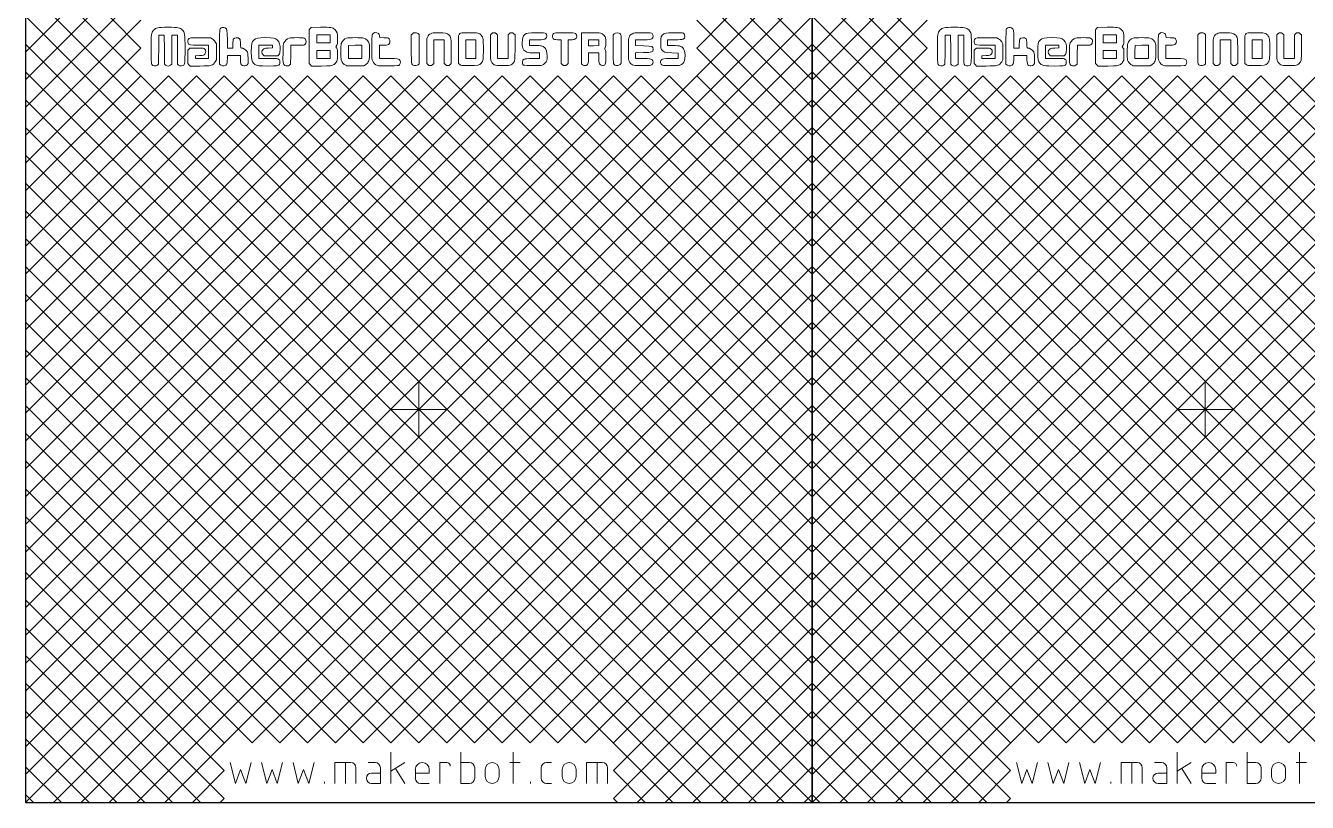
# Model space of a CAD drawing. Header units: millimetres. Extents: x 0 to 600, y 0 to 300.
# Drawn here: x 0 to 163, y 0 to 98.8 of the extents above; entities that cross this region are included whole.
import ezdxf

# ---------------------------------------------------------------- set-up
doc = ezdxf.new("R2010")
doc.units = ezdxf.units.MM
doc.layers.get('0').update_dxf_attribs({"linetype": 'CONTINUOUS', "lineweight": 25, "true_color": 0x000000})
doc.layers.add('etch', color=4, linetype='CONTINUOUS', lineweight=0, true_color=0x00ffff)
doc.layers.add('grid', color=1, linetype='CONTINUOUS', lineweight=0, true_color=0xff0000)

msp = doc.modelspace()

# ---------------------------------------------------------------- linework, layer by layer
for p, q in [((0, 100), (0, 0)), ((100, 100), (100, 0)), ((100, 0), (100, 100)), ((0, 0), (100, 0)), ((100, 0), (200, 0))]:
    msp.add_line(p, q)
at = {"layer": 'etch', "color": 4, "lineweight": 5, "true_color": 0x00ffff}
for p, q in [((36.04, 98.3), (36.18, 98.44)), ((36.04, 96.14), (36.04, 98.3)), ((36.18, 98.44), (36.32, 98.58)), ((36.32, 98.58), (37.51, 98.6)), ((49.9, 97.8), (50.05, 97.69)), ((70.67, 95.94), (70.67, 97.92)), ((70.67, 97.92), (71.86, 97.92)), ((136.04, 98.3), (136.18, 98.44)), ((136.04, 96.14), (136.04, 98.3)), ((136.18, 98.44), (136.32, 98.58)), ((136.32, 98.58), (137.51, 98.6)), ((149.9, 97.8), (150.05, 97.69)), ((17.27, 97.59), (16.92, 97.59)), ((16.92, 97.59), (16.92, 95.79)), ((17.62, 97.59), (17.27, 97.59)), ((17.64, 95.76), (17.62, 97.59)), ((18.6, 97.59), (18.58, 95.76)), ((18.95, 97.59), (18.6, 97.59)), ((19.3, 97.59), (18.95, 97.59)), ((19.3, 95.79), (19.3, 97.59)), ((23.27, 96.32), (22.04, 96.33)), ((22.26, 97.28), (23.49, 97.26)), ((23.27, 95.48), (23.27, 96.32)), ((23.49, 97.26), (23.73, 97.12)), ((24.12, 96.74), (24.26, 96.5)), ((24.26, 96.5), (24.26, 95.48)), ((25.65, 97.02), (25.65, 95.97)), ((26.36, 95.97), (26.36, 96.48)), ((30.53, 96.32), (29.67, 96.32)), ((29.67, 96.32), (29.67, 95.48)), ((31.39, 96.32), (30.53, 96.32)), ((31.39, 96.15), (31.39, 96.32)), ((33.74, 96.32), (33.72, 95.12)), ((34.57, 96.32), (33.74, 96.32)), ((37.87, 97.64), (37.03, 97.64)), ((37.03, 97.64), (37.03, 97.13)), ((37.03, 97.13), (37.03, 96.63)), ((37.03, 96.63), (37.87, 96.63)), ((38.71, 97.64), (37.87, 97.64)), ((37.87, 96.63), (38.71, 96.63)), ((38.71, 97.13), (38.71, 97.64)), ((38.71, 96.63), (38.71, 97.13)), ((38.71, 97.13), (38.71, 97.13)), ((39.56, 96.32), (39.44, 96.14)), ((41.07, 96.3), (41.06, 95.47)), ((41.92, 96.31), (41.07, 96.3)), ((42.77, 96.32), (41.92, 96.31)), ((42.77, 95.48), (42.77, 96.32)), ((44.99, 97.5), (45.02, 97.3)), ((45.55, 96.33), (45.01, 96.31)), ((45.01, 96.31), (45.01, 95.48)), ((45.02, 97.3), (45.55, 97.28)), ((49.04, 97.64), (49.18, 97.78)), ((49.04, 95.85), (49.04, 97.64)), ((50.05, 97.69), (50.05, 95.82)), ((52.56, 97.02), (51.89, 97.02)), ((51.89, 97.02), (51.89, 95.51)), ((53.24, 97.02), (52.56, 97.02)), ((53.24, 95.51), (53.24, 97.02)), ((56.62, 97.02), (55.97, 97.02)), ((55.97, 97.02), (55.97, 95.82)), ((57.26, 97.02), (56.62, 97.02)), ((57.26, 95.82), (57.26, 97.02)), ((59.1, 97.64), (59.24, 97.78)), ((59.1, 96.06), (59.1, 97.64)), ((59.86, 97.78), (60, 97.64)), ((60, 97.64), (60, 96.13)), ((61.34, 97.64), (61.47, 97.78)), ((61.34, 96.13), (61.34, 97.64)), ((62.09, 97.78), (62.23, 97.64)), ((62.23, 97.64), (62.23, 96.06)), ((65.02, 97.02), (64.08, 97.02)), ((64.08, 97.02), (64.08, 96.66)), ((64.08, 96.66), (64.08, 96.3)), ((64.08, 96.3), (64.73, 96.3)), ((68.1, 97.01), (67.65, 97.03)), ((68.1, 95.51), (68.1, 97.01)), ((69.35, 97.02), (68.99, 97.02)), ((68.99, 97.02), (68.99, 95.51)), ((72.24, 97.02), (71.56, 97.02)), ((71.56, 97.02), (71.56, 96.63)), ((71.56, 96.63), (71.56, 96.24)), ((71.56, 96.24), (72.22, 96.25)), ((72.22, 96.25), (72.88, 96.27)), ((72.91, 97.02), (72.24, 97.02)), ((72.88, 96.27), (72.89, 96.65)), ((72.89, 96.65), (72.91, 97.02)), ((72.89, 96.65), (72.89, 96.65)), ((78.51, 97.02), (77.54, 97.02)), ((77.54, 97.02), (77.55, 96.65)), ((77.55, 96.65), (77.57, 96.27)), ((77.57, 96.27), (78.6, 96.24)), ((82.54, 97.02), (81.62, 97.02)), ((81.62, 97.02), (81.62, 96.66)), ((81.62, 96.66), (81.62, 96.3)), ((81.62, 96.3), (82.31, 96.29)), ((117.27, 97.59), (116.92, 97.59)), ((116.92, 97.59), (116.92, 95.79)), ((117.62, 97.59), (117.27, 97.59)), ((117.64, 95.76), (117.62, 97.59)), ((118.6, 97.59), (118.58, 95.76)), ((118.95, 97.59), (118.6, 97.59)), ((119.3, 97.59), (118.95, 97.59)), ((119.3, 95.79), (119.3, 97.59)), ((123.27, 96.32), (122.04, 96.33)), ((122.26, 97.28), (123.49, 97.26)), ((123.27, 95.48), (123.27, 96.32)), ((123.49, 97.26), (123.73, 97.12)), ((124.12, 96.74), (124.26, 96.5)), ((124.26, 96.5), (124.26, 95.48)), ((125.65, 97.02), (125.65, 95.97)), ((126.36, 95.97), (126.36, 96.48)), ((130.53, 96.32), (129.67, 96.32)), ((129.67, 96.32), (129.67, 95.48)), ((131.39, 96.32), (130.53, 96.32)), ((131.39, 96.15), (131.39, 96.32)), ((133.74, 96.32), (133.72, 95.12)), ((134.57, 96.32), (133.74, 96.32)), ((137.87, 97.64), (137.03, 97.64)), ((137.03, 97.64), (137.03, 97.13)), ((137.03, 97.13), (137.03, 96.63)), ((137.03, 96.63), (137.87, 96.63)), ((138.71, 97.64), (137.87, 97.64)), ((137.87, 96.63), (138.71, 96.63)), ((138.71, 97.13), (138.71, 97.64)), ((138.71, 96.63), (138.71, 97.13)), ((138.71, 97.13), (138.71, 97.13)), ((139.56, 96.32), (139.44, 96.14)), ((141.07, 96.3), (141.06, 95.47)), ((141.92, 96.31), (141.07, 96.3)), ((142.77, 96.32), (141.92, 96.31)), ((142.77, 95.48), (142.77, 96.32)), ((144.99, 97.5), (145.02, 97.3)), ((145.55, 96.33), (145.01, 96.31)), ((145.01, 96.31), (145.01, 95.48)), ((145.02, 97.3), (145.55, 97.28)), ((149.04, 97.64), (149.18, 97.78)), ((149.04, 95.85), (149.04, 97.64)), ((150.05, 97.69), (150.05, 95.82)), ((152.56, 97.02), (151.89, 97.02)), ((151.89, 97.02), (151.89, 95.51)), ((153.24, 97.02), (152.56, 97.02)), ((153.24, 95.51), (153.24, 97.02)), ((156.62, 97.02), (155.97, 97.02)), ((155.97, 97.02), (155.97, 95.82)), ((157.26, 97.02), (156.62, 97.02)), ((157.26, 95.82), (157.26, 97.02)), ((159.1, 97.64), (159.24, 97.78)), ((159.1, 96.06), (159.1, 97.64)), ((159.86, 97.78), (160, 97.64)), ((160, 97.64), (160, 96.13)), ((161.34, 97.64), (161.47, 97.78)), ((161.34, 96.13), (161.34, 97.64)), ((162.09, 97.78), (162.23, 97.64)), ((162.23, 97.64), (162.23, 96.06)), ((17.65, 93.93), (17.64, 95.76)), ((18.58, 95.76), (18.57, 93.93)), ((20.62, 95.68), (20.76, 95.82)), ((20.62, 94.83), (20.62, 95.68)), ((20.62, 93.98), (20.62, 94.83)), ((20.76, 95.82), (20.9, 95.97)), ((20.9, 95.97), (21.78, 95.97)), ((22.13, 95.01), (21.59, 94.99)), ((21.59, 94.99), (21.59, 94.82)), ((21.59, 94.82), (21.59, 94.65)), ((21.59, 94.65), (22.43, 94.65)), ((22.43, 94.65), (23.27, 94.65)), ((23.27, 94.65), (23.27, 95.48)), ((24.26, 95.48), (24.26, 94.47)), ((24.66, 93.93), (24.66, 96.13)), ((25.65, 95.97), (26.01, 95.97)), ((26.49, 95), (25.65, 95)), ((25.65, 95), (25.65, 94.57)), ((26.01, 95.97), (26.36, 95.97)), ((27.33, 95), (26.49, 95)), ((27.33, 94.52), (27.33, 95)), ((28.29, 94.66), (28.3, 93.99)), ((29.67, 95.48), (29.67, 94.65)), ((29.67, 94.65), (30.86, 94.65)), ((30.33, 94.98), (30.19, 95.11)), ((31.19, 94.98), (30.33, 94.98)), ((30.86, 95.96), (31.39, 95.98)), ((32.05, 94.98), (31.19, 94.98)), ((31.39, 95.98), (31.39, 96.15)), ((32.19, 95.12), (32.05, 94.98)), ((33.72, 95.12), (33.7, 93.93)), ((36.04, 93.98), (36.04, 96.14)), ((37.87, 95.66), (37.03, 95.66)), ((37.03, 95.66), (37.03, 95.15)), ((37.03, 95.15), (37.03, 94.65)), ((37.03, 94.65), (37.87, 94.65)), ((38.71, 95.66), (37.87, 95.66)), ((37.87, 94.65), (38.71, 94.65)), ((38.71, 95.15), (38.71, 95.66)), ((38.71, 94.65), (38.71, 95.15)), ((38.71, 95.15), (38.71, 95.15)), ((39.44, 96.14), (39.56, 95.97)), ((41.06, 95.47), (41.04, 94.65)), ((41.04, 94.65), (41.91, 94.65)), ((41.91, 94.65), (42.77, 94.65)), ((42.77, 94.65), (42.77, 95.48)), ((42.77, 95.48), (42.77, 95.48)), ((45.01, 95.48), (45.01, 94.65)), ((45.01, 94.65), (46.2, 94.64)), ((50.05, 95.82), (50.05, 93.96)), ((51, 94), (51, 95.61)), ((51.89, 95.51), (51.89, 94)), ((53.24, 94), (53.24, 95.51)), ((54.13, 95.57), (54.13, 94)), ((55.05, 94), (55.03, 95.66)), ((55.97, 95.82), (55.97, 94.62)), ((55.97, 94.62), (56.62, 94.62)), ((56.62, 94.62), (57.26, 94.62)), ((57.26, 94.62), (57.26, 95.82)), ((57.26, 95.82), (57.26, 95.82)), ((60, 96.13), (60, 94.62)), ((60, 94.62), (60.67, 94.62)), ((60.67, 94.62), (61.34, 94.62)), ((61.34, 94.62), (61.34, 96.13)), ((64.44, 94.62), (65.36, 94.62)), ((65.36, 95.35), (64.73, 95.35)), ((65.36, 94.98), (65.36, 95.35)), ((65.36, 94.62), (65.36, 94.98)), ((68.1, 94), (68.1, 95.51)), ((68.99, 95.51), (68.99, 94)), ((70.67, 93.96), (70.67, 95.94)), ((72.23, 95.35), (71.56, 95.35)), ((71.56, 95.35), (71.56, 94.67)), ((72.9, 95.35), (72.23, 95.35)), ((72.9, 94.67), (72.9, 95.35)), ((75.75, 95.79), (75.75, 94.05)), ((77.55, 95), (77.54, 94.62)), ((77.54, 94.62), (78.51, 94.62)), ((77.57, 95.37), (77.55, 95)), ((78.57, 95.39), (77.57, 95.37)), ((81.99, 94.62), (82.96, 94.62)), ((82.96, 95.33), (82.17, 95.35)), ((82.96, 94.98), (82.96, 95.33)), ((82.96, 94.62), (82.96, 94.98)), ((117.65, 93.93), (117.64, 95.76)), ((118.58, 95.76), (118.57, 93.93)), ((120.62, 95.68), (120.76, 95.82)), ((120.62, 94.83), (120.62, 95.68)), ((120.62, 93.98), (120.62, 94.83)), ((120.76, 95.82), (120.9, 95.97)), ((120.9, 95.97), (121.78, 95.97)), ((122.13, 95.01), (121.59, 94.99)), ((121.59, 94.99), (121.59, 94.82)), ((121.59, 94.82), (121.59, 94.65)), ((121.59, 94.65), (122.43, 94.65)), ((122.43, 94.65), (123.27, 94.65)), ((123.27, 94.65), (123.27, 95.48)), ((124.26, 95.48), (124.26, 94.47)), ((124.66, 93.93), (124.66, 96.13)), ((125.65, 95.97), (126.01, 95.97)), ((126.49, 95), (125.65, 95)), ((125.65, 95), (125.65, 94.57)), ((126.01, 95.97), (126.36, 95.97)), ((127.33, 95), (126.49, 95)), ((127.33, 94.52), (127.33, 95)), ((128.29, 94.66), (128.3, 93.99)), ((129.67, 95.48), (129.67, 94.65)), ((129.67, 94.65), (130.86, 94.65)), ((130.33, 94.98), (130.19, 95.11)), ((131.19, 94.98), (130.33, 94.98)), ((130.86, 95.96), (131.39, 95.98)), ((132.05, 94.98), (131.19, 94.98)), ((131.39, 95.98), (131.39, 96.15)), ((132.19, 95.12), (132.05, 94.98)), ((133.72, 95.12), (133.7, 93.93)), ((136.04, 93.98), (136.04, 96.14)), ((137.87, 95.66), (137.03, 95.66)), ((137.03, 95.66), (137.03, 95.15)), ((137.03, 95.15), (137.03, 94.65)), ((137.03, 94.65), (137.87, 94.65)), ((138.71, 95.66), (137.87, 95.66)), ((137.87, 94.65), (138.71, 94.65)), ((138.71, 95.15), (138.71, 95.66)), ((138.71, 94.65), (138.71, 95.15)), ((138.71, 95.15), (138.71, 95.15)), ((139.44, 96.14), (139.56, 95.97)), ((141.06, 95.47), (141.04, 94.65)), ((141.04, 94.65), (141.91, 94.65)), ((141.91, 94.65), (142.77, 94.65)), ((142.77, 94.65), (142.77, 95.48)), ((142.77, 95.48), (142.77, 95.48)), ((145.01, 95.48), (145.01, 94.65)), ((145.01, 94.65), (146.2, 94.64)), ((150.05, 95.82), (150.05, 93.96)), ((151, 94), (151, 95.61)), ((151.89, 95.51), (151.89, 94)), ((153.24, 94), (153.24, 95.51)), ((154.13, 95.57), (154.13, 94)), ((155.05, 94), (155.03, 95.66)), ((155.97, 95.82), (155.97, 94.62)), ((155.97, 94.62), (156.62, 94.62)), ((156.62, 94.62), (157.26, 94.62)), ((157.26, 94.62), (157.26, 95.82)), ((157.26, 95.82), (157.26, 95.82)), ((160, 96.13), (160, 94.62)), ((160, 94.62), (160.67, 94.62)), ((160.67, 94.62), (161.34, 94.62)), ((161.34, 94.62), (161.34, 96.13)), ((16.19, 93.74), (16.19, 93.74)), ((17.79, 93.8), (17.65, 93.93)), ((18.57, 93.93), (18.42, 93.8)), ((20.77, 93.83), (20.62, 93.98)), ((20.92, 93.68), (20.77, 93.83)), ((20.77, 93.83), (20.77, 93.83)), ((22.14, 93.68), (20.92, 93.68)), ((24.26, 94.47), (24.12, 94.23)), ((24.81, 93.8), (24.66, 93.93)), ((24.81, 93.8), (24.81, 93.8)), ((28.3, 93.99), (28.15, 93.83)), ((29.34, 93.78), (29.34, 93.78)), ((32.97, 93.75), (32.97, 93.75)), ((33.7, 93.93), (33.56, 93.8)), ((36.21, 93.83), (36.04, 93.98)), ((36.37, 93.68), (36.21, 93.83)), ((36.21, 93.83), (36.21, 93.83)), ((37.61, 93.68), (36.37, 93.68)), ((40.71, 93.77), (40.71, 93.77)), ((43.01, 93.71), (41.96, 93.69)), ((43.22, 93.85), (43.01, 93.71)), ((44.73, 93.74), (44.73, 93.74)), ((49.29, 93.78), (49.29, 93.78)), ((50.05, 93.96), (49.9, 93.84)), ((51.14, 93.86), (51, 94)), ((51.14, 93.86), (51.14, 93.86)), ((51.89, 94), (51.76, 93.86)), ((53.37, 93.86), (53.24, 94)), ((54.13, 94), (53.99, 93.86)), ((55.21, 93.86), (55.05, 94)), ((55.21, 93.86), (55.21, 93.86)), ((59.6, 93.85), (59.6, 93.85)), ((63.33, 93.8), (63.33, 93.8)), ((68.24, 93.86), (68.1, 94)), ((68.24, 93.86), (68.24, 93.86)), ((68.99, 94), (68.86, 93.86)), ((70.82, 93.84), (70.67, 93.96)), ((70.82, 93.84), (70.82, 93.84)), ((74.94, 93.79), (74.94, 93.79)), ((75.75, 94.05), (75.59, 93.89)), ((77.15, 93.85), (77.15, 93.85)), ((80.88, 93.84), (80.88, 93.84)), ((116.19, 93.74), (116.19, 93.74)), ((117.79, 93.8), (117.65, 93.93)), ((118.57, 93.93), (118.42, 93.8)), ((120.77, 93.83), (120.62, 93.98)), ((120.92, 93.68), (120.77, 93.83)), ((120.77, 93.83), (120.77, 93.83)), ((122.14, 93.68), (120.92, 93.68)), ((124.26, 94.47), (124.12, 94.23)), ((124.81, 93.8), (124.66, 93.93)), ((124.81, 93.8), (124.81, 93.8)), ((128.3, 93.99), (128.15, 93.83)), ((129.34, 93.78), (129.34, 93.78)), ((132.97, 93.75), (132.97, 93.75)), ((133.7, 93.93), (133.56, 93.8)), ((136.21, 93.83), (136.04, 93.98)), ((136.37, 93.68), (136.21, 93.83)), ((136.21, 93.83), (136.21, 93.83)), ((137.61, 93.68), (136.37, 93.68)), ((140.71, 93.77), (140.71, 93.77)), ((143.01, 93.71), (141.96, 93.69)), ((143.22, 93.85), (143.01, 93.71)), ((144.73, 93.74), (144.73, 93.74)), ((149.29, 93.78), (149.29, 93.78)), ((150.05, 93.96), (149.9, 93.84)), ((151.14, 93.86), (151, 94)), ((151.14, 93.86), (151.14, 93.86)), ((151.89, 94), (151.76, 93.86)), ((153.37, 93.86), (153.24, 94)), ((154.13, 94), (153.99, 93.86)), ((155.21, 93.86), (155.05, 94)), ((155.21, 93.86), (155.21, 93.86)), ((159.6, 93.85), (159.6, 93.85))]:
    msp.add_line(p, q, dxfattribs=at)
at = {"layer": 'etch'}
for p, q in [((26, 5.07), (26.67, 2.4)), ((28, 2.4), (28.67, 5.07)), ((30, 5.07), (30.67, 2.4)), ((32, 2.4), (32.67, 5.07)), ((34, 5.07), (34.67, 2.4)), ((36, 2.4), (36.67, 5.07)), ((39.33, 2.4), (39.33, 5.07)), ((39.33, 5.07), (41.33, 5.07)), ((40.67, 5.07), (40.67, 2.4)), ((43.56, 5.07), (44.44, 5.07)), ((46.44, 6.4), (46.44, 2.4)), ((46.44, 3.96), (48.22, 5.07)), ((52.67, 2.4), (52.67, 5.07)), ((52.67, 5.07), (53.56, 5.07)), ((55.33, 6.4), (55.33, 2.4)), ((56.44, 5.07), (55.33, 5.07)), ((61.56, 5.07), (62.89, 5.07)), ((62, 6.4), (62, 2.4)), ((66.89, 5.07), (66.22, 5.07)), ((71.33, 2.4), (71.33, 5.07)), ((71.33, 5.07), (73.33, 5.07)), ((72.67, 5.07), (72.67, 2.4)), ((126, 5.07), (126.67, 2.4)), ((128, 2.4), (128.67, 5.07)), ((130, 5.07), (130.67, 2.4)), ((132, 2.4), (132.67, 5.07)), ((134, 5.07), (134.67, 2.4)), ((136, 2.4), (136.67, 5.07)), ((139.33, 2.4), (139.33, 5.07)), ((139.33, 5.07), (141.33, 5.07)), ((140.67, 5.07), (140.67, 2.4)), ((143.56, 5.07), (144.44, 5.07)), ((146.44, 6.4), (146.44, 2.4)), ((146.44, 3.96), (148.22, 5.07)), ((152.67, 2.4), (152.67, 5.07)), ((152.67, 5.07), (153.56, 5.07)), ((155.33, 6.4), (155.33, 2.4)), ((156.44, 5.07), (155.33, 5.07)), ((161.56, 5.07), (162.89, 5.07)), ((162, 6.4), (162, 2.4)), ((26.67, 2.4), (27.33, 4.18)), ((27.33, 4.18), (28, 2.4)), ((30.67, 2.4), (31.33, 4.18)), ((31.33, 4.18), (32, 2.4)), ((34.67, 2.4), (35.33, 4.18)), ((35.33, 4.18), (36, 2.4)), ((42, 4.4), (42, 2.4)), ((44, 3.73), (45.11, 3.73)), ((45.11, 4.4), (45.11, 2.4)), ((47.03, 4.32), (48.22, 2.4)), ((49.56, 4.18), (49.56, 3.07)), ((49.56, 3.73), (51.33, 3.73)), ((51.33, 3.73), (51.33, 4.18)), ((57.11, 3.07), (57.11, 4.4)), ((58.44, 4.18), (58.44, 3.29)), ((60.22, 3.29), (60.22, 4.18)), ((65.56, 4.4), (65.56, 3.07)), ((68.22, 4.18), (68.22, 3.29)), ((70, 3.29), (70, 4.18)), ((74, 4.4), (74, 2.4)), ((126.67, 2.4), (127.33, 4.18)), ((127.33, 4.18), (128, 2.4)), ((130.67, 2.4), (131.33, 4.18)), ((131.33, 4.18), (132, 2.4)), ((134.67, 2.4), (135.33, 4.18)), ((135.33, 4.18), (136, 2.4)), ((142, 4.4), (142, 2.4)), ((144, 3.73), (145.11, 3.73)), ((145.11, 4.4), (145.11, 2.4)), ((147.03, 4.32), (148.22, 2.4)), ((149.56, 4.18), (149.56, 3.07)), ((149.56, 3.73), (151.33, 3.73)), ((151.33, 3.73), (151.33, 4.18)), ((157.11, 3.07), (157.11, 4.4)), ((158.44, 4.18), (158.44, 3.29)), ((160.22, 3.29), (160.22, 4.18)), ((38, 2.4), (38, 2.62)), ((45.11, 2.4), (44, 2.4)), ((50.22, 2.4), (51.33, 2.4)), ((55.33, 2.4), (56.44, 2.4)), ((64.22, 2.4), (64.22, 2.62)), ((66.22, 2.4), (66.89, 2.4)), ((138, 2.4), (138, 2.62)), ((145.11, 2.4), (144, 2.4)), ((150.22, 2.4), (151.33, 2.4)), ((155.33, 2.4), (156.44, 2.4))]:
    msp.add_line(p, q, dxfattribs=at)
for centre, radius, start, end in [((41.33, 4.4), 0.667, 0, 90), ((44.44, 4.4), 0.667, 0, 90), ((50.44, 4.18), 0.889, 0, 180), ((53.56, 4.62), 0.444, 0, 90), ((56.44, 4.4), 0.667, 0, 90), ((59.33, 4.18), 0.889, 0, 180), ((66.22, 4.4), 0.667, 90, 180), ((69.11, 4.18), 0.889, 0, 180), ((73.33, 4.4), 0.667, 0, 90), ((141.33, 4.4), 0.667, 0, 90), ((144.44, 4.4), 0.667, 0, 90), ((150.44, 4.18), 0.889, 0, 180), ((153.56, 4.62), 0.444, 0, 90), ((156.44, 4.4), 0.667, 0, 90), ((159.33, 4.18), 0.889, 0, 180), ((44, 3.07), 0.667, 90, 270), ((59.33, 3.29), 0.889, 180, 0), ((69.11, 3.29), 0.889, 180, 0), ((144, 3.07), 0.667, 90, 270), ((159.33, 3.29), 0.889, 180, 0), ((50.22, 3.07), 0.667, 180, 270), ((56.44, 3.07), 0.667, 270, 0), ((66.22, 3.07), 0.667, 180, 270), ((150.22, 3.07), 0.667, 180, 270), ((156.44, 3.07), 0.667, 270, 0)]:
    msp.add_arc(centre, radius, start, end, dxfattribs=at)
at = {"layer": 'etch', "color": 4, "lineweight": 5, "true_color": 0x00ffff}
for points in [[(15.95, 95.81), (15.95, 97.75), (15.97, 97.91), (16.27, 98.23)], [(16.27, 98.23), (16.58, 98.57), (16.76, 98.61), (18.11, 98.61)], [(18.11, 98.61), (19.41, 98.61), (19.61, 98.57), (19.92, 98.27)], [(19.92, 98.27), (20.25, 97.95), (20.27, 97.82), (20.27, 95.85)], [(24.66, 96.13), (24.66, 98.23), (24.67, 98.35), (24.76, 98.45)], [(24.76, 98.45), (24.89, 98.6), (25.17, 98.64), (25.38, 98.54)], [(25.38, 98.54), (25.62, 98.42), (25.65, 98.24), (25.65, 97.02)], [(37.51, 98.6), (38.85, 98.62), (39.02, 98.59), (39.32, 98.32)], [(39.32, 98.32), (39.63, 98.04), (39.67, 97.9), (39.67, 97.15)], [(44.06, 97.66), (44.14, 97.94), (44.66, 98.04), (44.88, 97.8)], [(44.88, 97.8), (44.93, 97.74), (44.98, 97.61), (44.99, 97.5)], [(49.18, 97.78), (49.36, 97.96), (49.69, 97.97), (49.9, 97.8)], [(51.5, 97.79), (51.72, 97.91), (51.81, 97.92), (52.54, 97.92)], [(52.54, 97.92), (53.4, 97.92), (53.56, 97.88), (53.81, 97.65)], [(55.05, 97.51), (55.07, 97.61), (55.14, 97.74), (55.2, 97.81)], [(55.2, 97.81), (55.31, 97.91), (55.4, 97.92), (56.38, 97.92)], [(56.38, 97.92), (57.54, 97.92), (57.69, 97.88), (57.94, 97.59)], [(59.24, 97.78), (59.33, 97.87), (59.44, 97.92), (59.55, 97.92)], [(59.55, 97.92), (59.66, 97.92), (59.77, 97.87), (59.86, 97.78)], [(61.47, 97.78), (61.56, 97.87), (61.68, 97.92), (61.78, 97.92)], [(61.78, 97.92), (61.89, 97.92), (62.01, 97.87), (62.09, 97.78)], [(63.47, 97.68), (63.7, 97.89), (63.88, 97.92), (64.97, 97.92)], [(64.97, 97.92), (65.91, 97.92), (66.03, 97.91), (66.15, 97.81)], [(66.15, 97.81), (66.34, 97.66), (66.33, 97.33), (66.12, 97.16)], [(67.09, 97.18), (66.93, 97.38), (66.95, 97.66), (67.13, 97.8)], [(67.13, 97.8), (67.27, 97.91), (67.35, 97.92), (68.54, 97.92)], [(68.54, 97.92), (69.57, 97.92), (69.83, 97.9), (69.92, 97.83)], [(69.92, 97.83), (70.17, 97.66), (70.13, 97.21), (69.85, 97.09)], [(71.86, 97.92), (73, 97.92), (73.07, 97.91), (73.3, 97.79)], [(74.73, 97.63), (74.79, 97.86), (75.2, 97.99), (75.49, 97.85)], [(75.49, 97.85), (75.74, 97.74), (75.75, 97.62), (75.75, 95.79)], [(77.15, 97.79), (77.38, 97.91), (77.47, 97.92), (78.48, 97.92)], [(78.48, 97.92), (79.48, 97.92), (79.56, 97.91), (79.67, 97.8)], [(79.67, 97.8), (79.84, 97.63), (79.82, 97.29), (79.63, 97.14)], [(81.14, 97.77), (81.28, 97.88), (81.39, 97.89), (82.41, 97.91)], [(82.41, 97.91), (83.33, 97.92), (83.55, 97.91), (83.66, 97.84)], [(83.66, 97.84), (83.92, 97.67), (83.88, 97.22), (83.6, 97.09)], [(115.95, 95.81), (115.95, 97.75), (115.97, 97.91), (116.27, 98.23)], [(116.27, 98.23), (116.58, 98.57), (116.76, 98.61), (118.11, 98.61)], [(118.11, 98.61), (119.41, 98.61), (119.61, 98.57), (119.92, 98.27)], [(119.92, 98.27), (120.25, 97.95), (120.27, 97.82), (120.27, 95.85)], [(124.66, 96.13), (124.66, 98.23), (124.67, 98.35), (124.76, 98.45)], [(124.76, 98.45), (124.89, 98.6), (125.17, 98.64), (125.38, 98.54)], [(125.38, 98.54), (125.62, 98.42), (125.65, 98.24), (125.65, 97.02)], [(137.51, 98.6), (138.85, 98.62), (139.02, 98.59), (139.32, 98.32)], [(139.32, 98.32), (139.63, 98.04), (139.67, 97.9), (139.67, 97.15)], [(144.06, 97.66), (144.14, 97.94), (144.66, 98.04), (144.88, 97.8)], [(144.88, 97.8), (144.93, 97.74), (144.98, 97.61), (144.99, 97.5)], [(149.18, 97.78), (149.36, 97.96), (149.69, 97.97), (149.9, 97.8)], [(151.5, 97.79), (151.72, 97.91), (151.81, 97.92), (152.54, 97.92)], [(152.54, 97.92), (153.4, 97.92), (153.56, 97.88), (153.81, 97.65)], [(155.05, 97.51), (155.07, 97.61), (155.14, 97.74), (155.2, 97.81)], [(155.2, 97.81), (155.31, 97.91), (155.4, 97.92), (156.38, 97.92)], [(156.38, 97.92), (157.54, 97.92), (157.69, 97.88), (157.94, 97.59)], [(159.24, 97.78), (159.33, 97.87), (159.44, 97.92), (159.55, 97.92)], [(159.55, 97.92), (159.66, 97.92), (159.77, 97.87), (159.86, 97.78)], [(161.47, 97.78), (161.56, 97.87), (161.68, 97.92), (161.78, 97.92)], [(161.78, 97.92), (161.89, 97.92), (162.01, 97.87), (162.09, 97.78)], [(20.72, 96.47), (20.61, 96.6), (20.59, 96.86), (20.68, 97.05)], [(20.68, 97.05), (20.78, 97.27), (20.93, 97.29), (22.26, 97.28)], [(22.04, 96.33), (20.83, 96.35), (20.82, 96.35), (20.72, 96.47)], [(23.73, 97.12), (23.89, 97.03), (24.02, 96.9), (24.12, 96.74)], [(26.36, 96.48), (26.36, 96.76), (26.39, 97.03), (26.41, 97.08)], [(26.41, 97.08), (26.54, 97.31), (27.02, 97.34), (27.21, 97.13)], [(27.21, 97.13), (27.29, 97.04), (27.31, 96.92), (27.32, 96.49)], [(27.32, 96.49), (27.34, 95.99), (27.34, 95.97), (27.45, 95.97)], [(28.7, 95.49), (28.7, 96.55), (28.74, 96.71), (29.04, 96.99)], [(29.04, 96.99), (29.3, 97.24), (29.54, 97.29), (30.49, 97.29)], [(30.49, 97.29), (31.54, 97.29), (31.75, 97.24), (32.03, 96.95)], [(32.03, 96.95), (32.3, 96.69), (32.38, 96.39), (32.35, 95.73)], [(32.73, 95.33), (32.74, 96.2), (32.76, 96.49), (32.82, 96.63)], [(32.82, 96.63), (32.93, 96.86), (33.27, 97.17), (33.51, 97.23)], [(33.51, 97.23), (33.78, 97.31), (35.28, 97.3), (35.42, 97.23)], [(35.54, 96.45), (35.41, 96.32), (35.4, 96.32), (34.57, 96.32)], [(35.42, 97.23), (35.6, 97.13), (35.66, 97.02), (35.66, 96.79)], [(35.66, 96.79), (35.66, 96.62), (35.63, 96.54), (35.54, 96.45)], [(39.67, 97.15), (39.67, 96.54), (39.66, 96.47), (39.56, 96.32)], [(40.13, 94.43), (40.06, 94.68), (40.07, 96.29), (40.14, 96.54)], [(40.14, 96.54), (40.21, 96.8), (40.55, 97.14), (40.82, 97.22)], [(40.82, 97.22), (41.1, 97.31), (42.71, 97.31), (43, 97.22)], [(43, 97.22), (43.28, 97.14), (43.6, 96.81), (43.68, 96.52)], [(43.68, 96.52), (43.73, 96.36), (43.74, 96), (43.73, 95.35)], [(44.02, 96.02), (44.02, 96.84), (44.04, 97.58), (44.06, 97.66)], [(45.55, 97.28), (46.06, 97.26), (46.09, 97.26), (46.21, 97.12)], [(46.21, 96.49), (46.09, 96.35), (46.06, 96.35), (45.55, 96.33)], [(46.21, 97.12), (46.28, 97.03), (46.33, 96.91), (46.33, 96.8)], [(46.33, 96.8), (46.33, 96.7), (46.28, 96.58), (46.21, 96.49)], [(51, 95.61), (51, 97.17), (51.01, 97.22), (51.13, 97.44)], [(51.13, 97.44), (51.2, 97.57), (51.34, 97.71), (51.5, 97.79)], [(53.81, 97.65), (54.12, 97.37), (54.13, 97.27), (54.13, 95.57)], [(55.03, 95.66), (55.02, 96.58), (55.03, 97.41), (55.05, 97.51)], [(57.94, 97.59), (58.17, 97.31), (58.21, 97.08), (58.21, 95.82)], [(63.15, 96.63), (63.16, 97.26), (63.21, 97.43), (63.47, 97.68)], [(63.27, 95.85), (63.17, 96.01), (63.15, 96.14), (63.15, 96.63)], [(64.73, 96.3), (65.09, 96.3), (65.49, 96.27), (65.61, 96.23)], [(66.12, 97.16), (65.97, 97.03), (65.94, 97.02), (65.02, 97.02)], [(65.61, 96.23), (65.89, 96.16), (66.17, 95.88), (66.25, 95.6)], [(67.65, 97.03), (67.25, 97.05), (67.18, 97.07), (67.09, 97.18)], [(69.85, 97.09), (69.78, 97.05), (69.55, 97.02), (69.35, 97.02)], [(73.3, 97.79), (73.66, 97.6), (73.8, 97.3), (73.8, 96.7)], [(73.8, 96.7), (73.8, 96.41), (73.77, 96.16), (73.71, 96.03)], [(74.76, 93.99), (74.69, 94.13), (74.67, 97.39), (74.73, 97.63)], [(76.65, 95.82), (76.65, 97.11), (76.65, 97.18), (76.77, 97.42)], [(76.77, 97.42), (76.87, 97.6), (76.97, 97.7), (77.15, 97.79)], [(79.63, 97.14), (79.49, 97.03), (79.41, 97.02), (78.51, 97.02)], [(78.6, 96.24), (79.74, 96.21), (79.78, 96.2), (79.78, 95.79)], [(80.76, 96.63), (80.76, 97.41), (80.79, 97.51), (81.14, 97.77)], [(80.87, 95.76), (80.77, 95.9), (80.76, 95.99), (80.76, 96.63)], [(82.31, 96.29), (83.26, 96.29), (83.54, 96.18), (83.75, 95.71)], [(83.6, 97.09), (83.51, 97.05), (83.11, 97.02), (82.54, 97.02)], [(120.72, 96.47), (120.61, 96.6), (120.59, 96.86), (120.68, 97.05)], [(120.68, 97.05), (120.78, 97.27), (120.93, 97.29), (122.26, 97.28)], [(122.04, 96.33), (120.83, 96.35), (120.82, 96.35), (120.72, 96.47)], [(123.73, 97.12), (123.89, 97.03), (124.02, 96.9), (124.12, 96.74)], [(126.36, 96.48), (126.36, 96.76), (126.39, 97.03), (126.41, 97.08)], [(126.41, 97.08), (126.54, 97.31), (127.02, 97.34), (127.21, 97.13)], [(127.21, 97.13), (127.29, 97.04), (127.31, 96.92), (127.32, 96.49)], [(127.32, 96.49), (127.34, 95.99), (127.34, 95.97), (127.45, 95.97)], [(128.7, 95.49), (128.7, 96.55), (128.74, 96.71), (129.04, 96.99)], [(129.04, 96.99), (129.3, 97.24), (129.54, 97.29), (130.49, 97.29)], [(130.49, 97.29), (131.54, 97.29), (131.75, 97.24), (132.03, 96.95)], [(132.03, 96.95), (132.3, 96.69), (132.38, 96.39), (132.35, 95.73)], [(132.73, 95.33), (132.74, 96.2), (132.76, 96.49), (132.82, 96.63)], [(132.82, 96.63), (132.93, 96.86), (133.27, 97.17), (133.51, 97.23)], [(133.51, 97.23), (133.78, 97.31), (135.28, 97.3), (135.42, 97.23)], [(135.54, 96.45), (135.41, 96.32), (135.4, 96.32), (134.57, 96.32)], [(135.42, 97.23), (135.6, 97.13), (135.66, 97.02), (135.66, 96.79)], [(135.66, 96.79), (135.66, 96.62), (135.63, 96.54), (135.54, 96.45)], [(139.67, 97.15), (139.67, 96.54), (139.66, 96.47), (139.56, 96.32)], [(140.13, 94.43), (140.06, 94.68), (140.07, 96.29), (140.14, 96.54)], [(140.14, 96.54), (140.21, 96.8), (140.55, 97.14), (140.82, 97.22)], [(140.82, 97.22), (141.1, 97.31), (142.71, 97.31), (143, 97.22)], [(143, 97.22), (143.28, 97.14), (143.6, 96.81), (143.68, 96.52)], [(143.68, 96.52), (143.73, 96.36), (143.74, 96), (143.73, 95.35)], [(144.02, 96.02), (144.02, 96.84), (144.04, 97.58), (144.06, 97.66)], [(145.55, 97.28), (146.06, 97.26), (146.09, 97.26), (146.21, 97.12)], [(146.21, 96.49), (146.09, 96.35), (146.06, 96.35), (145.55, 96.33)], [(146.21, 97.12), (146.28, 97.03), (146.33, 96.91), (146.33, 96.8)], [(146.33, 96.8), (146.33, 96.7), (146.28, 96.58), (146.21, 96.49)], [(151, 95.61), (151, 97.17), (151.01, 97.22), (151.13, 97.44)], [(151.13, 97.44), (151.2, 97.57), (151.34, 97.71), (151.5, 97.79)], [(153.81, 97.65), (154.12, 97.37), (154.13, 97.27), (154.13, 95.57)], [(155.03, 95.66), (155.02, 96.58), (155.03, 97.41), (155.05, 97.51)], [(157.94, 97.59), (158.17, 97.31), (158.21, 97.08), (158.21, 95.82)], [(16.19, 93.74), (15.97, 93.86), (15.95, 94.04), (15.95, 95.81)], [(16.92, 95.79), (16.92, 94.8), (16.9, 93.96), (16.88, 93.91)], [(19.33, 93.91), (19.32, 93.96), (19.3, 94.8), (19.3, 95.79)], [(20.27, 95.85), (20.27, 94.03), (20.25, 93.86), (20.02, 93.74)], [(21.78, 95.97), (22.65, 95.97), (22.66, 95.96), (22.79, 95.84)], [(22.79, 95.17), (22.67, 95.03), (22.64, 95.03), (22.13, 95.01)], [(22.79, 95.84), (22.96, 95.67), (22.96, 95.37), (22.79, 95.17)], [(25.65, 94.57), (25.65, 94.3), (25.62, 94.07), (25.58, 93.96)], [(27.45, 95.97), (27.67, 95.96), (27.98, 95.77), (28.13, 95.56)], [(28.13, 95.56), (28.26, 95.35), (28.27, 95.3), (28.29, 94.66)], [(29, 94.02), (28.73, 94.3), (28.7, 94.46), (28.7, 95.49)], [(30.19, 95.11), (30, 95.3), (30, 95.61), (30.19, 95.8)], [(30.19, 95.8), (30.32, 95.93), (30.36, 95.94), (30.86, 95.96)], [(30.86, 94.65), (32.04, 94.65), (32.05, 94.64), (32.19, 94.52)], [(32.35, 95.73), (32.33, 95.29), (32.32, 95.25), (32.19, 95.12)], [(32.97, 93.75), (32.74, 93.86), (32.7, 94.1), (32.73, 95.33)], [(39.66, 95.07), (39.65, 94.38), (39.64, 94.35), (39.5, 94.15)], [(39.56, 95.97), (39.68, 95.8), (39.68, 95.75), (39.66, 95.07)], [(43.73, 95.35), (43.71, 94.42), (43.71, 94.41), (43.57, 94.2)], [(44.13, 94.28), (44.02, 94.51), (44.02, 94.59), (44.02, 96.02)], [(46.2, 94.64), (47.38, 94.62), (47.39, 94.62), (47.52, 94.5)], [(49.1, 93.94), (49.07, 94.01), (49.04, 94.69), (49.04, 95.85)], [(58.21, 95.82), (58.21, 94.56), (58.17, 94.33), (57.94, 94.06)], [(59.23, 94.23), (59.11, 94.46), (59.1, 94.51), (59.1, 96.06)], [(62.23, 96.06), (62.23, 94.53), (62.23, 94.47), (62.11, 94.23)], [(63.33, 93.8), (63.09, 93.98), (63.12, 94.43), (63.38, 94.56)], [(64.73, 95.35), (63.79, 95.35), (63.51, 95.45), (63.27, 95.85)], [(63.38, 94.56), (63.47, 94.6), (63.87, 94.62), (64.44, 94.62)], [(66.25, 95.6), (66.33, 95.32), (66.33, 94.66), (66.26, 94.39)], [(71.56, 94.67), (71.56, 94.03), (71.56, 93.99), (71.43, 93.86)], [(73.04, 93.86), (72.91, 93.99), (72.9, 94.03), (72.9, 94.67)], [(73.71, 96.03), (73.64, 95.85), (73.64, 95.81), (73.72, 95.64)], [(73.79, 94.7), (73.77, 93.98), (73.76, 93.93), (73.64, 93.83)], [(73.72, 95.64), (73.79, 95.49), (73.8, 95.3), (73.79, 94.7)], [(76.78, 94.23), (76.65, 94.46), (76.65, 94.52), (76.65, 95.82)], [(78.51, 94.62), (79.41, 94.62), (79.49, 94.61), (79.63, 94.5)], [(79.78, 95.79), (79.78, 95.43), (79.71, 95.41), (78.57, 95.39)], [(82.17, 95.35), (81.29, 95.38), (81.11, 95.43), (80.87, 95.76)], [(80.88, 94.5), (81.01, 94.61), (81.1, 94.62), (81.99, 94.62)], [(83.75, 95.71), (83.88, 95.43), (83.9, 94.6), (83.78, 94.32)], [(116.19, 93.74), (115.97, 93.86), (115.95, 94.04), (115.95, 95.81)], [(116.92, 95.79), (116.92, 94.8), (116.9, 93.96), (116.88, 93.91)], [(119.33, 93.91), (119.32, 93.96), (119.3, 94.8), (119.3, 95.79)], [(120.27, 95.85), (120.27, 94.03), (120.25, 93.86), (120.02, 93.74)], [(121.78, 95.97), (122.65, 95.97), (122.66, 95.96), (122.79, 95.84)], [(122.79, 95.17), (122.67, 95.03), (122.64, 95.03), (122.13, 95.01)], [(122.79, 95.84), (122.96, 95.67), (122.96, 95.37), (122.79, 95.17)], [(125.65, 94.57), (125.65, 94.3), (125.62, 94.07), (125.58, 93.96)], [(127.45, 95.97), (127.67, 95.96), (127.98, 95.77), (128.13, 95.56)], [(128.13, 95.56), (128.26, 95.35), (128.27, 95.3), (128.29, 94.66)], [(129, 94.02), (128.73, 94.3), (128.7, 94.46), (128.7, 95.49)], [(130.19, 95.11), (130, 95.3), (130, 95.61), (130.19, 95.8)], [(130.19, 95.8), (130.32, 95.93), (130.36, 95.94), (130.86, 95.96)], [(130.86, 94.65), (132.04, 94.65), (132.05, 94.64), (132.19, 94.52)], [(132.35, 95.73), (132.33, 95.29), (132.32, 95.25), (132.19, 95.12)], [(132.97, 93.75), (132.74, 93.86), (132.7, 94.1), (132.73, 95.33)], [(139.66, 95.07), (139.65, 94.38), (139.64, 94.35), (139.5, 94.15)], [(139.56, 95.97), (139.68, 95.8), (139.68, 95.75), (139.66, 95.07)], [(143.73, 95.35), (143.71, 94.42), (143.71, 94.41), (143.57, 94.2)], [(144.13, 94.28), (144.02, 94.51), (144.02, 94.59), (144.02, 96.02)], [(146.2, 94.64), (147.38, 94.62), (147.39, 94.62), (147.52, 94.5)], [(149.1, 93.94), (149.07, 94.01), (149.04, 94.69), (149.04, 95.85)], [(158.21, 95.82), (158.21, 94.56), (158.17, 94.33), (157.94, 94.06)], [(159.23, 94.23), (159.11, 94.46), (159.1, 94.51), (159.1, 96.06)], [(162.23, 96.06), (162.23, 94.53), (162.23, 94.47), (162.11, 94.23)], [(16.88, 93.91), (16.81, 93.72), (16.39, 93.62), (16.19, 93.74)], [(18.42, 93.8), (18.24, 93.64), (17.98, 93.64), (17.79, 93.8)], [(20.02, 93.74), (19.81, 93.62), (19.41, 93.72), (19.33, 93.91)], [(24.12, 94.23), (23.82, 93.73), (23.65, 93.68), (22.14, 93.68)], [(25.58, 93.96), (25.46, 93.67), (25.06, 93.59), (24.81, 93.8)], [(27.57, 93.74), (27.38, 93.82), (27.33, 93.99), (27.33, 94.52)], [(28.15, 93.83), (27.99, 93.67), (27.79, 93.64), (27.57, 93.74)], [(29.34, 93.78), (29.22, 93.83), (29.07, 93.94), (29, 94.02)], [(30.79, 93.68), (29.68, 93.68), (29.52, 93.69), (29.34, 93.78)], [(32.19, 93.8), (32.05, 93.68), (32.05, 93.68), (30.79, 93.68)], [(32.19, 94.52), (32.31, 94.42), (32.33, 94.36), (32.33, 94.16)], [(32.33, 94.16), (32.33, 93.97), (32.31, 93.9), (32.19, 93.8)], [(33.56, 93.8), (33.4, 93.67), (33.17, 93.64), (32.97, 93.75)], [(39.1, 93.81), (38.84, 93.68), (38.83, 93.68), (37.61, 93.68)], [(39.5, 94.15), (39.41, 94.02), (39.26, 93.89), (39.1, 93.81)], [(40.71, 93.77), (40.46, 93.89), (40.2, 94.18), (40.13, 94.43)], [(41.96, 93.69), (41.03, 93.68), (40.9, 93.69), (40.71, 93.77)], [(43.57, 94.2), (43.5, 94.08), (43.34, 93.92), (43.22, 93.85)], [(44.73, 93.74), (44.47, 93.83), (44.24, 94.04), (44.13, 94.28)], [(46.17, 93.7), (45.35, 93.69), (44.82, 93.71), (44.73, 93.74)], [(47.55, 93.83), (47.46, 93.71), (47.45, 93.71), (46.17, 93.7)], [(47.52, 94.5), (47.68, 94.34), (47.7, 94.01), (47.55, 93.83)], [(49.29, 93.78), (49.22, 93.81), (49.14, 93.88), (49.1, 93.94)], [(49.9, 93.84), (49.75, 93.72), (49.5, 93.7), (49.29, 93.78)], [(51.45, 93.73), (51.34, 93.73), (51.22, 93.78), (51.14, 93.86)], [(51.76, 93.86), (51.67, 93.78), (51.56, 93.73), (51.45, 93.73)], [(53.68, 93.73), (53.57, 93.73), (53.46, 93.78), (53.37, 93.86)], [(53.99, 93.86), (53.91, 93.78), (53.79, 93.73), (53.68, 93.73)], [(56.4, 93.73), (55.39, 93.73), (55.36, 93.73), (55.21, 93.86)], [(57.94, 94.06), (57.69, 93.76), (57.54, 93.73), (56.4, 93.73)], [(59.6, 93.85), (59.44, 93.94), (59.32, 94.06), (59.23, 94.23)], [(60.67, 93.73), (59.92, 93.73), (59.83, 93.74), (59.6, 93.85)], [(61.73, 93.85), (61.51, 93.74), (61.41, 93.73), (60.67, 93.73)], [(62.11, 94.23), (62.02, 94.05), (61.91, 93.94), (61.73, 93.85)], [(65.68, 93.78), (65.45, 93.7), (63.45, 93.71), (63.33, 93.8)], [(66.26, 94.39), (66.19, 94.17), (65.91, 93.87), (65.68, 93.78)], [(68.55, 93.73), (68.44, 93.73), (68.32, 93.78), (68.24, 93.86)], [(68.86, 93.86), (68.77, 93.78), (68.66, 93.73), (68.55, 93.73)], [(71.43, 93.86), (71.26, 93.69), (71.02, 93.68), (70.82, 93.84)], [(73.64, 93.83), (73.46, 93.68), (73.21, 93.7), (73.04, 93.86)], [(74.94, 93.79), (74.87, 93.82), (74.79, 93.91), (74.76, 93.99)], [(75.59, 93.89), (75.42, 93.72), (75.17, 93.68), (74.94, 93.79)], [(77.15, 93.85), (76.98, 93.94), (76.87, 94.06), (76.78, 94.23)], [(78.44, 93.73), (77.45, 93.73), (77.38, 93.73), (77.15, 93.85)], [(79.63, 93.84), (79.49, 93.73), (79.41, 93.73), (78.44, 93.73)], [(79.63, 94.5), (79.84, 94.34), (79.84, 94.01), (79.63, 93.84)], [(80.73, 94.17), (80.73, 94.34), (80.76, 94.41), (80.88, 94.5)], [(80.88, 93.84), (80.76, 93.93), (80.73, 94.01), (80.73, 94.17)], [(82.05, 93.73), (81.1, 93.73), (81.01, 93.73), (80.88, 93.84)], [(83.23, 93.79), (83.13, 93.75), (82.63, 93.73), (82.05, 93.73)], [(83.78, 94.32), (83.69, 94.11), (83.44, 93.87), (83.23, 93.79)], [(116.88, 93.91), (116.81, 93.72), (116.39, 93.62), (116.19, 93.74)], [(118.42, 93.8), (118.24, 93.64), (117.98, 93.64), (117.79, 93.8)], [(120.02, 93.74), (119.81, 93.62), (119.41, 93.72), (119.33, 93.91)], [(124.12, 94.23), (123.82, 93.73), (123.65, 93.68), (122.14, 93.68)], [(125.58, 93.96), (125.46, 93.67), (125.06, 93.59), (124.81, 93.8)], [(127.57, 93.74), (127.38, 93.82), (127.33, 93.99), (127.33, 94.52)], [(128.15, 93.83), (127.99, 93.67), (127.79, 93.64), (127.57, 93.74)], [(129.34, 93.78), (129.22, 93.83), (129.07, 93.94), (129, 94.02)], [(130.79, 93.68), (129.68, 93.68), (129.52, 93.69), (129.34, 93.78)], [(132.19, 93.8), (132.05, 93.68), (132.05, 93.68), (130.79, 93.68)], [(132.19, 94.52), (132.31, 94.42), (132.33, 94.36), (132.33, 94.16)], [(132.33, 94.16), (132.33, 93.97), (132.31, 93.9), (132.19, 93.8)], [(133.56, 93.8), (133.4, 93.67), (133.17, 93.64), (132.97, 93.75)], [(139.1, 93.81), (138.84, 93.68), (138.83, 93.68), (137.61, 93.68)], [(139.5, 94.15), (139.41, 94.02), (139.26, 93.89), (139.1, 93.81)], [(140.71, 93.77), (140.46, 93.89), (140.2, 94.18), (140.13, 94.43)], [(141.96, 93.69), (141.03, 93.68), (140.9, 93.69), (140.71, 93.77)], [(143.57, 94.2), (143.5, 94.08), (143.34, 93.92), (143.22, 93.85)], [(144.73, 93.74), (144.47, 93.83), (144.24, 94.04), (144.13, 94.28)], [(146.17, 93.7), (145.35, 93.69), (144.82, 93.71), (144.73, 93.74)], [(147.55, 93.83), (147.46, 93.71), (147.45, 93.71), (146.17, 93.7)], [(147.52, 94.5), (147.68, 94.34), (147.7, 94.01), (147.55, 93.83)], [(149.29, 93.78), (149.22, 93.81), (149.14, 93.88), (149.1, 93.94)], [(149.9, 93.84), (149.75, 93.72), (149.5, 93.7), (149.29, 93.78)], [(151.45, 93.73), (151.34, 93.73), (151.22, 93.78), (151.14, 93.86)], [(151.76, 93.86), (151.67, 93.78), (151.56, 93.73), (151.45, 93.73)], [(153.68, 93.73), (153.57, 93.73), (153.46, 93.78), (153.37, 93.86)], [(153.99, 93.86), (153.91, 93.78), (153.79, 93.73), (153.68, 93.73)], [(156.4, 93.73), (155.39, 93.73), (155.36, 93.73), (155.21, 93.86)], [(157.94, 94.06), (157.69, 93.76), (157.54, 93.73), (156.4, 93.73)], [(159.6, 93.85), (159.44, 93.94), (159.32, 94.06), (159.23, 94.23)], [(160.67, 93.73), (159.92, 93.73), (159.83, 93.74), (159.6, 93.85)], [(161.73, 93.85), (161.51, 93.74), (161.41, 93.73), (160.67, 93.73)], [(162.11, 94.23), (162.02, 94.05), (161.91, 93.94), (161.73, 93.85)]]:
    msp.add_open_spline(points, degree=3, dxfattribs=at)
at = {"layer": 'grid'}
for p, q in [((0, 3.54), (96.46, 100)), ((0, 7.07), (92.93, 100)), ((0, 0), (100, 100)), ((0, 100), (100, 0)), ((0, 88.39), (11.61, 100)), ((0, 91.92), (8.08, 100)), ((0, 95.46), (4.54, 100)), ((0, 84.85), (14.64, 99.5)), ((3.54, 100), (100, 3.54)), ((7.07, 100), (100, 7.07)), ((10.61, 100), (14.64, 95.96)), ((85.36, 95.96), (89.39, 100)), ((85.36, 99.5), (100, 84.85)), ((88.39, 100), (100, 88.39)), ((91.92, 100), (100, 91.92)), ((95.46, 100), (100, 95.46)), ((100, 3.54), (196.46, 100)), ((100, 7.07), (192.93, 100)), ((100, 0), (200, 100)), ((100, 100), (200, 0)), ((100, 88.39), (111.61, 100)), ((100, 91.92), (108.08, 100)), ((100, 95.46), (104.54, 100)), ((100, 84.85), (114.64, 99.5)), ((103.54, 100), (200, 3.54)), ((107.07, 100), (200, 7.07)), ((110.61, 100), (114.64, 95.96)), ((0, 96.46), (96.46, 0)), ((3.54, 0), (100, 96.46)), ((100, 96.46), (196.46, 0)), ((103.54, 0), (200, 96.46)), ((0, 81.32), (14.64, 95.96)), ((85.36, 95.96), (100, 81.32)), ((100, 81.32), (114.64, 95.96)), ((0, 92.93), (92.93, 0)), ((7.07, 0), (100, 92.93)), ((100, 92.93), (192.93, 0)), ((107.07, 0), (200, 92.93)), ((0, 77.78), (14.64, 92.43)), ((0, 74.25), (18.18, 92.43)), ((0, 70.71), (21.72, 92.43)), ((0, 67.18), (25.25, 92.43)), ((0, 63.64), (28.79, 92.43)), ((0, 60.1), (32.32, 92.43)), ((0, 56.57), (35.86, 92.43)), ((0, 53.03), (39.39, 92.43)), ((0, 49.5), (42.93, 92.43)), ((0, 45.96), (46.46, 92.43)), ((0, 42.43), (50, 92.43)), ((0, 38.89), (53.54, 92.43)), ((0, 35.36), (57.07, 92.43)), ((0, 31.82), (60.61, 92.43)), ((0, 28.28), (64.14, 92.43)), ((0, 24.75), (67.68, 92.43)), ((0, 21.21), (71.21, 92.43)), ((0, 17.68), (74.75, 92.43)), ((0, 14.14), (78.28, 92.43)), ((0, 10.61), (81.82, 92.43)), ((18.18, 92.43), (100, 10.61)), ((21.72, 92.43), (100, 14.14)), ((25.25, 92.43), (100, 17.68)), ((28.79, 92.43), (100, 21.21)), ((32.32, 92.43), (100, 24.75)), ((35.86, 92.43), (100, 28.28)), ((39.39, 92.43), (100, 31.82)), ((42.93, 92.43), (100, 35.36)), ((46.46, 92.43), (100, 38.89)), ((50, 92.43), (100, 42.43)), ((53.54, 92.43), (100, 45.96)), ((57.07, 92.43), (100, 49.5)), ((60.61, 92.43), (100, 53.03)), ((64.14, 92.43), (100, 56.57)), ((64.14, 92.43), (100, 56.57)), ((67.68, 92.43), (100, 60.1)), ((71.21, 92.43), (100, 63.64)), ((74.75, 92.43), (100, 67.18)), ((78.28, 92.43), (100, 70.71)), ((81.82, 92.43), (100, 74.25)), ((85.36, 92.43), (100, 77.78)), ((100, 77.78), (114.64, 92.43)), ((100, 74.25), (118.18, 92.43)), ((100, 70.71), (121.72, 92.43)), ((100, 67.18), (125.25, 92.43)), ((100, 63.64), (128.79, 92.43)), ((100, 60.1), (132.32, 92.43)), ((100, 56.57), (135.86, 92.43)), ((100, 53.03), (139.39, 92.43)), ((100, 49.5), (142.93, 92.43)), ((100, 45.96), (146.46, 92.43)), ((100, 42.43), (150, 92.43)), ((100, 38.89), (153.54, 92.43)), ((100, 35.36), (157.07, 92.43)), ((100, 31.82), (160.61, 92.43)), ((100, 28.28), (164.14, 92.43)), ((100, 24.75), (167.68, 92.43)), ((100, 21.21), (171.21, 92.43)), ((100, 17.68), (174.75, 92.43)), ((100, 14.14), (178.28, 92.43)), ((100, 10.61), (181.82, 92.43)), ((118.18, 92.43), (200, 10.61)), ((121.72, 92.43), (200, 14.14)), ((125.25, 92.43), (200, 17.68)), ((128.79, 92.43), (200, 21.21)), ((132.32, 92.43), (200, 24.75)), ((135.86, 92.43), (200, 28.28)), ((139.39, 92.43), (200, 31.82)), ((142.93, 92.43), (200, 35.36)), ((146.46, 92.43), (200, 38.89)), ((150, 92.43), (200, 42.43)), ((153.54, 92.43), (200, 45.96)), ((157.07, 92.43), (200, 49.5)), ((160.61, 92.43), (200, 53.03)), ((0, 89.39), (89.39, 0)), ((10.61, 0), (100, 89.39)), ((100, 89.39), (189.39, 0)), ((110.61, 0), (200, 89.39)), ((0, 85.86), (85.86, 0)), ((14.14, 0), (100, 85.86)), ((100, 85.86), (185.86, 0)), ((114.14, 0), (200, 85.86)), ((0, 82.32), (82.32, 0)), ((17.68, 0), (100, 82.32)), ((100, 82.32), (182.32, 0)), ((117.68, 0), (200, 82.32)), ((0, 78.79), (71.21, 7.57)), ((28.79, 7.57), (100, 78.79)), ((100, 78.79), (171.21, 7.57)), ((128.79, 7.57), (200, 78.79)), ((0, 75.25), (67.68, 7.57)), ((32.32, 7.57), (100, 75.25)), ((100, 75.25), (167.68, 7.57)), ((132.32, 7.57), (200, 75.25)), ((0, 71.72), (64.14, 7.57)), ((35.86, 7.57), (100, 71.72)), ((100, 71.72), (164.14, 7.57)), ((135.86, 7.57), (200, 71.72)), ((0, 68.18), (60.61, 7.57)), ((39.39, 7.57), (100, 68.18)), ((100, 68.18), (160.61, 7.57)), ((139.39, 7.57), (200, 68.18)), ((0, 64.64), (57.07, 7.57)), ((42.93, 7.57), (100, 64.64)), ((100, 64.64), (157.07, 7.57)), ((142.93, 7.57), (200, 64.64)), ((0, 61.11), (53.54, 7.57)), ((46.46, 7.57), (100, 61.11)), ((100, 61.11), (153.54, 7.57)), ((146.46, 7.57), (200, 61.11)), ((0, 57.57), (50, 7.57)), ((50, 7.57), (100, 57.57)), ((100, 57.57), (150, 7.57)), ((150, 7.57), (200, 57.57)), ((0, 54.04), (46.46, 7.57)), ((53.54, 7.57), (100, 54.04)), ((100, 54.04), (146.46, 7.57)), ((153.54, 7.57), (200, 54.04)), ((50, 53.54), (50, 46.46)), ((150, 53.54), (150, 46.46)), ((0, 50.5), (42.93, 7.57)), ((46.46, 50), (53.54, 50)), ((57.07, 7.57), (100, 50.5)), ((100, 50.5), (142.93, 7.57)), ((146.46, 50), (153.54, 50)), ((157.07, 7.57), (200, 50.5)), ((0, 46.97), (39.39, 7.57)), ((60.61, 7.57), (100, 46.97)), ((100, 46.97), (139.39, 7.57)), ((160.61, 7.57), (200, 46.97)), ((0, 43.43), (35.86, 7.57)), ((64.14, 7.57), (100, 43.43)), ((100, 43.43), (135.86, 7.57)), ((0, 39.9), (32.32, 7.57)), ((67.68, 7.57), (100, 39.9)), ((100, 39.9), (132.32, 7.57)), ((0, 36.36), (28.79, 7.57)), ((71.21, 7.57), (100, 36.36)), ((100, 36.36), (128.79, 7.57)), ((0, 32.82), (25.25, 7.57)), ((74.75, 7.57), (100, 32.82)), ((100, 32.82), (125.25, 7.57)), ((0, 29.29), (25.25, 4.04)), ((74.75, 4.04), (100, 29.29)), ((100, 29.29), (125.25, 4.04)), ((0, 25.75), (25.25, 0.5)), ((74.75, 0.5), (100, 25.75)), ((100, 25.75), (125.25, 0.5)), ((0, 22.22), (22.22, 0)), ((77.78, 0), (100, 22.22)), ((100, 22.22), (122.22, 0)), ((0, 18.68), (18.68, 0)), ((81.32, 0), (100, 18.68)), ((100, 18.68), (118.68, 0)), ((0, 15.15), (15.15, 0)), ((84.85, 0), (100, 15.15)), ((100, 15.15), (115.15, 0)), ((0, 11.61), (11.61, 0)), ((88.39, 0), (100, 11.61)), ((100, 11.61), (111.61, 0)), ((0, 8.08), (8.08, 0)), ((91.92, 0), (100, 8.08)), ((100, 8.08), (108.08, 0)), ((0, 4.54), (4.54, 0)), ((21.21, 0), (25.25, 4.04)), ((74.75, 4.04), (78.79, 0)), ((95.46, 0), (100, 4.54)), ((100, 4.54), (104.54, 0)), ((121.21, 0), (125.25, 4.04)), ((0, 1.01), (1.01, 0)), ((24.75, 0), (25.25, 0.5)), ((74.75, 0.5), (75.25, 0)), ((98.99, 0), (100, 1.01)), ((100, 1.01), (101.01, 0)), ((124.75, 0), (125.25, 0.5))]:
    msp.add_line(p, q, dxfattribs=at)

doc.saveas('drawing.dxf')
